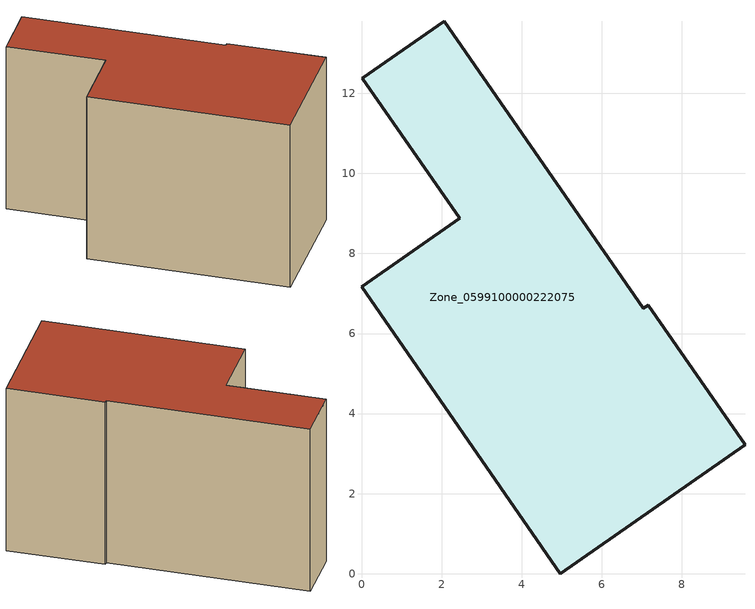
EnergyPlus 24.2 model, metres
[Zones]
Zone_0599100000222075
 floor ground (C_G): 7.04,6.63 7.16,6.71 9.58,3.22 4.96,0 0,7.17 2.46,8.88 0.02,12.38 2.07,13.8 z0
 wall outside (C_F): 4.96,0 9.58,3.22 7.16,6.71 7.04,6.63 2.07,13.8 0.02,12.38 2.46,8.88 0,7.17 4.96,0 z0:7.81
 roof outside (C_R): 7.16,6.71 7.04,6.63 2.07,13.8 0.02,12.38 2.46,8.88 0,7.17 4.96,0 9.58,3.22 z7.81
[BUILDING]
Pand.0599100000222075: North Axis=0; Terrain=City; Loads Convergence Tolerance Value=0.04; Temperature Convergence Tolerance Value=0.4; Solar Distribution=FullExterior; Maximum Number of Warmup Days=25; Minimum Number of Warmup Days=1
[Site:Location]
Rotterdam.The.Hague.AP_ZH_NLD Design_Conditions: Latitude=51.96; Longitude=4.45; Time Zone=1; Elevation=-4.5
[SITE:GROUNDTEMPERATURE:BUILDINGSURFACE]
18, 18, 18, 18, 18, 18, 18, 18, 18, 18, 18, 18
[MATERIAL] Thermal Absorptance=0.9; Solar Absorptance=0.7; Visible Absorptance=0.7
Name | Roughness | Thickness | Conductivity | Density | Specific Heat
G.TI.1975-1991 | MediumSmooth | 0.15 | 0.288461 | 540 | 1210
F.TI.1975-1991 | Rough | 0.3 | 0.230769 | 1920 | 840
R.TI.1975-1991 | MediumRough | 0.2 | 0.153846 | 1500 | 1000
[CONSTRUCTION]
C_G: G.TI.1975-1991
C_F: F.TI.1975-1991
C_R: R.TI.1975-1991
[ZONE]
Zone_0599100000222075: Type=1; Multiplier=1; Ceiling Height=Autocalculate; Volume=Autocalculate; Floor Area=autocalculate; Part of Total Floor Area=Yes
[ZONEINFILTRATION:DESIGNFLOWRATE]
Infil_Zone_0599100000222075: Zone or ZoneList or Space or SpaceList=Zone_0599100000222075; Schedule=AlwaysOn; Design Flow Rate Calculation Method=Flow/Area; Flow Rate per Floor Area=0.003; Constant Term Coefficient=1; Temperature Term Coefficient=0; Velocity Term Coefficient=0; Velocity Squared Term Coefficient=0
[HVACTEMPLATE:ZONE:IDEALLOADSAIRSYSTEM]
Zone_0599100000222075: Maximum Heating Supply Air Temperature=50; Minimum Cooling Supply Air Temperature=13; Maximum Heating Supply Air Humidity Ratio=0.0156; Minimum Cooling Supply Air Humidity Ratio=0.0077; Heating Limit=NoLimit; Cooling Limit=NoLimit; Dehumidification Control Type=ConstantSensibleHeatRatio; Cooling Sensible Heat Ratio=0.7; Dehumidification Setpoint=60; Humidification Control Type=None; Humidification Setpoint=30; Outdoor Air Method=None; Outdoor Air Flow Rate per Person=0.00944; Outdoor Air Flow Rate per Zone Floor Area=0; Outdoor Air Flow Rate per Zone=0; Demand Controlled Ventilation Type=None; Outdoor Air Economizer Type=NoEconomizer; Heat Recovery Type=None; Sensible Heat Recovery Effectiveness=0.7; Latent Heat Recovery Effectiveness=0.65
[ZONECONTROL:THERMOSTAT]
ThermostatControl_Zone_0599100000222075: Zone or ZoneList=Zone_0599100000222075; Control Type Schedule=DualSetpointControlType; Control 1=Thermostat_Zone_0599100000222075; Temperature Difference Between Cutout And Setpoint=0
[THERMOSTATSETPOINT:DUALSETPOINT]
Thermostat_Zone_0599100000222075: Heating Setpoint Temperature Schedule=HeatingSetpoint_Zone_0599100000222075; Cooling Setpoint Temperature Schedule=CoolingSetpoint_Zone_0599100000222075
[SCHEDULE:COMPACT]
HeatingSetpoint_Zone_0599100000222075: Through: 12/31, For: AllDays, Until: 24:00, 21
CoolingSetpoint_Zone_0599100000222075: Through: 12/31, For: AllDays, Until: 24:00, 24
DualSetpointControlType: Through: 12/31, For: AllDays, Until: 24:00, 4
AlwaysOn: Through: 12/31, For: AllDays, Until: 24:00, 1
